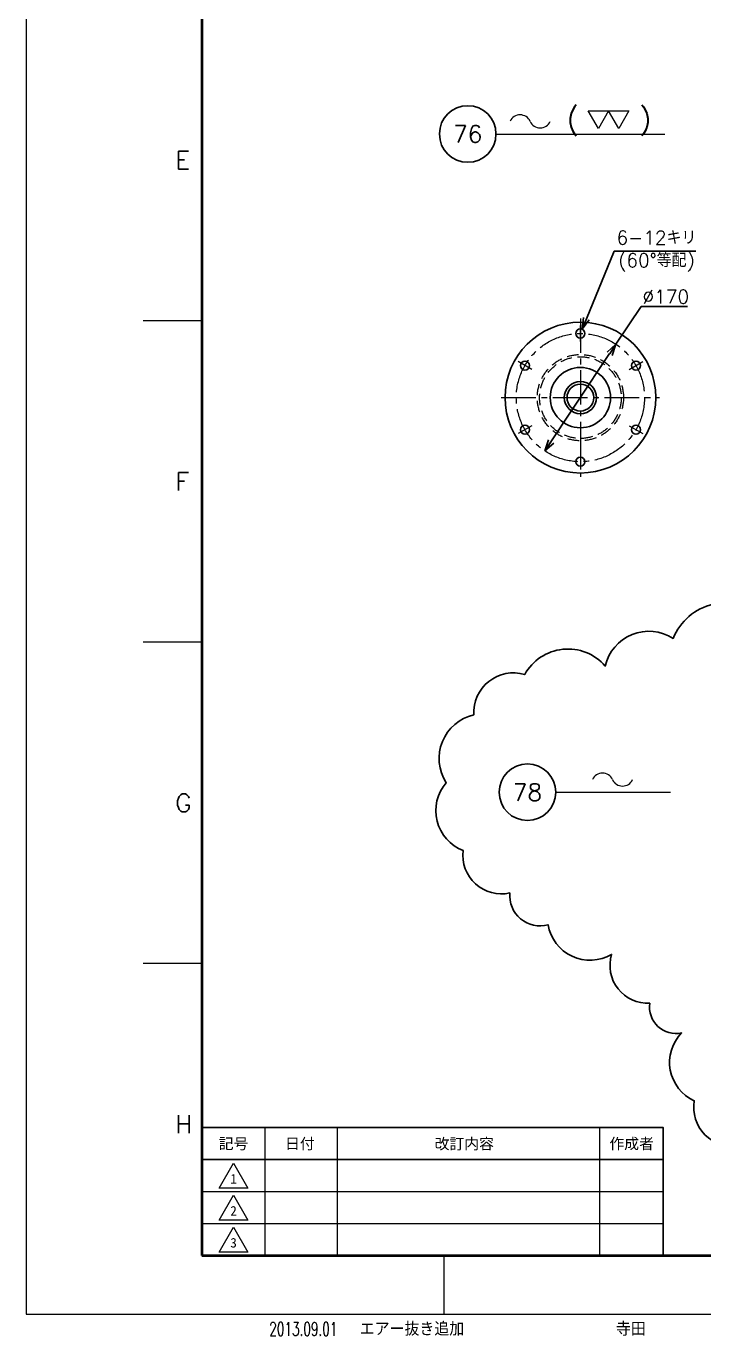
# Model space of a CAD drawing. Header units: millimetres. Extents: x 0 to 4969, y -29 to 3498.
# Drawn here: x 0 to 899, y -29 to 1707 of the extents above; entities that cross this region are included whole.
import ezdxf
from ezdxf import colors
from ezdxf.entities.mleader import LeaderData, LeaderLine
from ezdxf.enums import TextEntityAlignment as Align
from ezdxf.math import Vec2, Vec3

# ---------------------------------------------------------------- set-up
doc = ezdxf.new("R2010")
doc.units = ezdxf.units.MM
doc.header["$LTSCALE"] = 2.4
doc.header["$PDMODE"] = 99
doc.header["$PDSIZE"] = 1
doc.linetypes.add('CENTER2', pattern=[28.575, 19.05, -3.175, 3.175, -3.175])
doc.linetypes.add('HIDDEN', pattern=[9.525, 6.35, -3.175])
for name, color, linetype, lineweight in [('04_HIDDEN', 2, 'HIDDEN', 13), ('05_CENTER', 4, 'CENTER2', 13), ('07_TEXT', 3, 'Continuous', 13), ('08_DIM', 3, 'Continuous', 13), ('90_FRAME', 5, 'Continuous', 35)]:
    doc.layers.add(name, color=color, linetype=linetype, lineweight=lineweight)
doc.layers.add('91_BLANK', color=5, linetype='Continuous', lineweight=0, plot=False)
doc.styles.add('KSS_TXT', font='txt.shx', dxfattribs={"bigfont": 'extfont2.shx'})
doc.styles.add('MS_G', font='MS Gothic.ttf')
doc.styles.get("Standard").update_dxf_attribs({"font": 'txt.shx', "bigfont": 'extfont2.shx'})
doc.styles.add('表題用', font='MS PGothic.ttf')
doc.dimstyles.new('KSS_DIM$3', dxfattribs={"dimscale": 6, "dimtxt": 3, "dimasz": 2.5, "dimexe": 1.25, "dimexo": 0.625, "dimtad": 1, "dimtih": 1, "dimtoh": 1, "dimdsep": 46, "dimtxsty": 'KSS_TXT', "dimblk": 'OPEN30', "dimcen": 0, "dimazin": 2, "dimtfac": 0.75, "dimtofl": 0, "dimtmove": 0, "dimatfit": 3, "dimldrblk": 'OPEN30', "dimfxl": 1.25, "dimtolj": 1, "dimarcsym": 0})

# ---------------------------------------------------------------- blocks, each defined once
blk = doc.blocks.new('AM_BALLOON1')
at = {"transparency": 16777216}
blk.add_circle((0, 0), 5, dxfattribs=at)
blk.add_attdef('B_NUMBER', text='', height=3, dxfattribs=at).set_placement((0, 0), align=Align.MIDDLE_CENTER)
blk = doc.blocks.new('_OPEN')
at = {"color": 0, "linetype": 'ByBlock'}
for p, q in [((-1, 0.17), (0, 0)), ((0, 0), (-1, -0.17)), ((0, 0), (-1, 0))]:
    blk.add_line(p, q, dxfattribs=at)
blk = doc.blocks.new('p1ba05')
for centre, start, end in [((-2.95, 0.29), 24.2276, 155.5758), ((0, 1.62), 204.2276, 335.5758)]:
    blk.add_arc(centre, 1.62, start, end)
blk = doc.blocks.new('p1ba02')
for p, q in [((-1.5, 2.6), (1.5, 2.6)), ((0, 0), (-1.5, 2.6)), ((1.5, 2.6), (0, 0)), ((3, 0), (1.5, 2.6)), ((1.5, 2.6), (4.5, 2.6)), ((4.5, 2.6), (3, 0))]:
    blk.add_line(p, q)
blk = doc.blocks.new('_Open30')
at = {"color": 0, "linetype": 'ByBlock', "lineweight": -2}
for p, q in [((-1, 0.27), (0, 0)), ((0, 0), (-1, -0.27)), ((0, 0), (-1, 0))]:
    blk.add_line(p, q, dxfattribs=at)
blk = doc.blocks.new('*D180')
at = {"layer": '08_DIM', "color": 0, "lineweight": -2, "transparency": 16777216}
for p, q in [((815.8, 1335.9), (782.3, 1285.6)), ((877.3, 1335.9), (815.8, 1335.9)), ((688, 1144.2), (773.9, 1273.2))]:
    blk.add_line(p, q, dxfattribs=at)
at = {"layer": 'Defpoints', "color": 0, "transparency": 16777216}
for p in [(782.3, 1285.6), (688, 1144.2)]:
    blk.add_point(p, dxfattribs=at)
at = {"layer": '08_DIM', "color": 0, "lineweight": -2, "transparency": 16777216, "xscale": 15, "yscale": 15, "zscale": 15}
for p, rotation in [((782.3, 1285.6), 56.30946448957229), ((688, 1144.2), 236.3094644895723)]:
    blk.add_blockref('_Open30', p, dxfattribs=dict(at, rotation=rotation))
at = {"layer": '08_DIM', "color": 0, "transparency": 16777216, "insert": (848.4, 1348.7), "char_height": 18, "attachment_point": 5, "style": 'KSS_TXT'}
blk.add_mtext('\\A1;%%C170', dxfattribs=at)
blk = doc.blocks.new('*D181')
at = {"layer": '08_DIM', "color": 0, "lineweight": -2, "transparency": 16777216}
for p, q in [((779.8, 1409), (743.1, 1319.4)), ((888.4, 1409), (779.8, 1409))]:
    blk.add_line(p, q, dxfattribs=at)
at = {"layer": 'Defpoints', "color": 0, "transparency": 16777216}
for p in [(737.4, 1305.5), (732.8, 1294.4)]:
    blk.add_point(p, dxfattribs=at)
at = {"layer": '08_DIM', "color": 0, "lineweight": -2, "transparency": 16777216, "xscale": 15, "yscale": 15, "zscale": 15, "rotation": 247.7280618630322}
blk.add_blockref('_Open30', (737.4, 1305.5), dxfattribs=at)
at = {"layer": '08_DIM', "color": 0, "transparency": 16777216, "insert": (836, 1409), "char_height": 18, "attachment_point": 5, "style": 'KSS_TXT'}
blk.add_mtext('\\A1;6-12キリ\\P(60°等配)', dxfattribs=at)

msp = doc.modelspace()

# ---------------------------------------------------------------- linework, layer by layer
at = {"color": 1}
msp.add_lwpolyline([(945.266, 223.635, -0.52056705), (886.202, 282.678, -0.52056705), (869.326, 372.649, -0.52056705), (827.138, 412.011, -0.52056705), (776.511, 476.677, -0.52056705), (692.133, 516.04, -0.52056705), (641.507, 558.213, -0.52056705), (579.63, 614.445, -0.52056705), (557.129, 704.416, -0.52056705), (593.693, 794.387, -0.52056705), (661.195, 847.807, -0.52056705), (768.073, 859.053, -0.52056705), (858.076, 895.604, -0.52056705), (979.017, 923.72, -0.52056705)], format="xyb", dxfattribs=at)
at = {"color": 0}
for centre, radius in [((735.115, 1214.917), 100), ((735.115, 1299.917), 6), ((661.503, 1257.417), 6), ((735.115, 1214.917), 40), ((808.728, 1257.417), 6), ((735.115, 1214.917), 21.35), ((735.115, 1214.917), 17.75), ((661.503, 1172.417), 6), ((808.728, 1172.417), 6), ((735.115, 1129.917), 6)]:
    msp.add_circle(centre, radius, dxfattribs=at)
at = {"layer": '04_HIDDEN'}
for radius in [57.15, 54.15]:
    msp.add_circle((735.115, 1214.917), radius, dxfattribs=at)
at = {"layer": '05_CENTER'}
for p, q in [((735.115, 1319.917), (735.115, 1109.917)), ((735.115, 1289.459), (735.115, 1310.375)), ((670.56, 1252.188), (652.446, 1262.646)), ((799.671, 1252.188), (817.785, 1262.646)), ((630.115, 1214.917), (840.115, 1214.917)), ((670.56, 1177.646), (652.446, 1167.188)), ((799.671, 1177.646), (817.785, 1167.188)), ((735.115, 1140.375), (735.115, 1119.459))]:
    msp.add_line(p, q, dxfattribs=at)
msp.add_circle((735.115, 1214.917), 85, dxfattribs=at)
at = {"layer": '08_DIM'}
for p, q in [((623.179, 1564.351), (846.95, 1564.351)), ((702.401, 691.7), (854.463, 691.7))]:
    msp.add_line(p, q, dxfattribs=at)
at = {"layer": '90_FRAME', "color": 4, "lineweight": 13}
for p, q in [((233.075, 1316.602), (155.304, 1316.602)), ((233.075, 890.619), (155.304, 890.619)), ((233.075, 464.636), (155.304, 464.636)), ((554.252, 0), (554.252, 77.424))]:
    msp.add_line(p, q, dxfattribs=at)
at = {"layer": '90_FRAME', "color": 0, "lineweight": 13}
for p, q in [((317.075, 77.424), (317.075, 247.138)), ((413.075, 77.424), (413.075, 247.138)), ((761.075, 77.424), (761.075, 247.138)), ((233.075, 162.281), (845.075, 162.281)), ((233.075, 119.852), (845.075, 119.852))]:
    msp.add_line(p, q, dxfattribs=at)
at = {"layer": '90_FRAME', "color": 0, "lineweight": 25}
msp.add_line((233.075, 204.71), (845.075, 204.71), dxfattribs=at)
at = {"layer": '90_FRAME'}
msp.add_lwpolyline([(233.075, 77.424), (4891.434, 77.424), (4891.434, 3407.747), (233.075, 3407.747)], close=True, dxfattribs=at)
at = {"layer": '90_FRAME', "color": 0, "lineweight": 25}
msp.add_lwpolyline([(233.075, 77.424), (845.075, 77.424), (845.075, 247.138), (233.075, 247.138)], close=True, dxfattribs=at)
at = {"layer": '90_FRAME', "color": 0, "lineweight": 13}
for points in [[(255.983, 166.787), (275.075, 199.857), (294.168, 166.787), (255.983, 166.787)], [(255.983, 124.359), (275.075, 157.429), (294.168, 124.359), (255.983, 124.359)], [(255.983, 81.93), (275.075, 115), (294.168, 81.93), (255.983, 81.93)]]:
    msp.add_lwpolyline(points, dxfattribs=at)
at = {"layer": '91_BLANK'}
msp.add_lwpolyline([(0, 0), (4969.205, 0), (4969.205, 3497.519), (0, 3497.519)], close=True, dxfattribs=at)

# ---------------------------------------------------------------- block references
at = {"layer": '08_DIM', "xscale": 9, "yscale": 9, "zscale": 9}
for name, p in [('p1ba05', (681.727, 1572.557)), ('p1ba02', (759.005, 1571.505)), ('p1ba05', (790.945, 699.906))]:
    msp.add_blockref(name, p, dxfattribs=at)

# ---------------------------------------------------------------- texts
at = {"layer": '07_TEXT', "style": 'KSS_TXT'}
msp.add_text('(   )', height=27, dxfattribs=at).set_placement((716.876, 1570.828))
at = {"layer": '90_FRAME', "color": 0, "lineweight": 13, "style": 'KSS_TXT'}
for s, p in [('E', (197.744, 1529.594)), ('F', (197.744, 1103.611)), ('G', (197.744, 677.627)), ('H', (197.744, 251.644))]:
    msp.add_text(s, height=24, dxfattribs=at).set_placement(p, align=Align.MIDDLE_LEFT)
at = {"layer": '90_FRAME', "color": 0, "style": '表題用'}
for s, p in [('記号', (275.075, 225.924)), ('日付', (363.015, 225.924)), ('作成者', (803.075, 225.924))]:
    msp.add_text(s, height=14.4, dxfattribs=at).set_placement(p, align=Align.MIDDLE_CENTER)
msp.add_text('改訂内容', height=14.4, dxfattribs=at).set_placement((581.075, 225.924), align=Align.MIDDLE)
at = {"layer": '90_FRAME', "color": 0, "lineweight": 13, "style": 'MS_G'}
for s, p in [('1', (275.075, 179.252)), ('2', (275.075, 136.824)), ('3', (275.075, 94.395))]:
    msp.add_text(s, height=12.729, dxfattribs=at).set_placement(p, align=Align.MIDDLE)
at = {"layer": '90_FRAME', "color": 3, "lineweight": 13, "width": 0.65}
msp.add_text('2013.09.01', height=18, dxfattribs=at).set_placement((322.452, -28.798))
at = {"layer": '90_FRAME', "color": 3, "lineweight": 13}
for s, p in [('エアー抜き追加', (442.402, -28.798)), ('寺田', (782.221, -28.798))]:
    msp.add_text(s, height=18, dxfattribs=at).set_placement(p)

# ---------------------------------------------------------------- dimensions: what is measured, and where the dimension line sits
at = {"layer": '08_DIM'}
dim = msp.add_diameter_dim_2p(p1=(732.841, 1294.364), p2=(737.39, 1305.469), text='6-<>', dimstyle='KSS_DIM$3', override={"dimpost": '<>キリ\\X(60°等配)'}, dxfattribs=at)
dim.commit()
dim.dimension.update_dxf_attribs({"geometry": '*D181', "text_midpoint": (835.957, 1409.008), "dimtype": 163})
dim = msp.add_diameter_dim_2p(p1=(687.965, 1144.193), p2=(782.266, 1285.641), dimstyle='KSS_DIM$3', override={"dimpost": '%%C<>', "dimtix": 1, "dimatfit": 2}, dxfattribs=at)
dim.commit()
dim.dimension.update_dxf_attribs({"geometry": '*D180', "text_midpoint": (848.421, 1335.936), "dimtype": 163})

# ---------------------------------------------------------------- leaders
ml = msp.add_multileader_block('Standard', dxfattribs=at)
ml.set_content('AM_BALLOON1', color=256, scale=7.5)
ml.set_attribute('B_NUMBER', '74', width=0)
ml.set_leader_properties(color=256, linetype='ByLayer', lineweight=-1)
ml.set_arrow_properties(name='OPEN')
ml.build(insert=Vec2(0, 0))
ml.multileader.update_dxf_attribs({"leader_type": 0, "has_dogleg": 0, "text_right_attachment_type": 6, "dogleg_length": 0, "arrow_head_size": 15, "scale": 2.5, "block_connection_type": 1})
ctx = ml.context
ctx.base_point, ctx.scale, ctx.char_height, ctx.arrow_head_size, ctx.landing_gap_size, ctx.plane_origin = Vec3(2653.823, 3258.312), 2.5, 30, 15, 15, Vec3(2653.823, 3258.312)
ctx.right_attachment, ctx.attachment_type = 6, 1
notes = []
notes.append((ctx, [(0, (0, 0, 0), (0, 0), (1, 0), 1, [])]))
ctx.block.insert = Vec3(2653.823, 3258.312)
ml = msp.add_multileader_block('Standard', dxfattribs=at)
ml.set_content('AM_BALLOON1', color=256, scale=7.5)
ml.set_attribute('B_NUMBER', '73', width=0)
ml.set_leader_properties(color=256, linetype='ByLayer', lineweight=-1)
ml.set_arrow_properties(name='OPEN')
ml.build(insert=Vec2(0, 0))
ml.multileader.update_dxf_attribs({"leader_type": 0, "has_dogleg": 0, "text_right_attachment_type": 6, "dogleg_length": 0, "arrow_head_size": 15, "scale": 2.5, "block_connection_type": 1})
ctx = ml.context
ctx.base_point, ctx.scale, ctx.char_height, ctx.arrow_head_size, ctx.landing_gap_size, ctx.plane_origin = Vec3(591.497, 3205.066), 2.5, 30, 15, 15, Vec3(591.497, 3205.066)
ctx.right_attachment, ctx.attachment_type = 6, 1
notes.append((ctx, [(0, (0, 0, 0), (0, 0), (1, 0), 1, [])]))
ctx.block.insert = Vec3(591.497, 3205.066)
ml = msp.add_multileader_block('Standard', dxfattribs=at)
ml.set_content('AM_BALLOON1', color=256, scale=7.5)
ml.set_attribute('B_NUMBER', '75', width=0)
ml.set_leader_properties(color=256, linetype='ByLayer', lineweight=-1)
ml.set_arrow_properties(name='OPEN')
ml.build(insert=Vec2(0, 0))
ml.multileader.update_dxf_attribs({"leader_type": 0, "has_dogleg": 0, "text_right_attachment_type": 6, "dogleg_length": 0, "arrow_head_size": 15, "scale": 2.5, "block_connection_type": 1})
ctx = ml.context
ctx.base_point, ctx.scale, ctx.char_height, ctx.arrow_head_size, ctx.landing_gap_size, ctx.plane_origin = Vec3(2653.823, 2359.731), 2.5, 30, 15, 15, Vec3(2653.823, 2359.731)
ctx.right_attachment, ctx.attachment_type = 6, 1
notes.append((ctx, [(0, (0, 0, 0), (0, 0), (1, 0), 1, [])]))
ctx.block.insert = Vec3(2653.823, 2359.731)
ml = msp.add_multileader_block('Standard', dxfattribs=at)
ml.set_content('AM_BALLOON1', color=256, scale=7.5)
ml.set_attribute('B_NUMBER', '76', width=0)
ml.set_leader_properties(color=256, linetype='ByLayer', lineweight=-1)
ml.set_arrow_properties(name='OPEN')
ml.build(insert=Vec2(0, 0))
ml.multileader.update_dxf_attribs({"leader_type": 0, "has_dogleg": 0, "text_right_attachment_type": 6, "dogleg_length": 0, "arrow_head_size": 15, "scale": 2.5, "block_connection_type": 1})
ctx = ml.context
ctx.base_point, ctx.scale, ctx.char_height, ctx.arrow_head_size, ctx.landing_gap_size, ctx.plane_origin = Vec3(585.626, 1564.4), 2.5, 30, 15, 15, Vec3(585.626, 1564.4)
ctx.right_attachment, ctx.attachment_type = 6, 1
notes.append((ctx, [(0, (0, 0, 0), (0, 0), (1, 0), 1, [])]))
ctx.block.insert = Vec3(585.626, 1564.4)
ml = msp.add_multileader_block('Standard', dxfattribs=at)
ml.set_content('AM_BALLOON1', color=256, scale=7.5)
ml.set_attribute('B_NUMBER', '80', width=0)
ml.set_leader_properties(color=256, linetype='ByLayer', lineweight=-1)
ml.set_arrow_properties(name='OPEN')
ml.build(insert=Vec2(0, 0))
ml.multileader.update_dxf_attribs({"leader_type": 0, "has_dogleg": 0, "text_right_attachment_type": 6, "dogleg_length": 0, "arrow_head_size": 15, "scale": 2.5, "block_connection_type": 1})
ctx = ml.context
ctx.base_point, ctx.scale, ctx.char_height, ctx.arrow_head_size, ctx.landing_gap_size, ctx.plane_origin = Vec3(3078.429, 768.912), 2.5, 30, 15, 15, Vec3(3078.429, 768.912)
ctx.right_attachment, ctx.attachment_type = 6, 1
notes.append((ctx, [(0, (0, 0, 0), (0, 0), (1, 0), 1, [])]))
ctx.block.insert = Vec3(3078.429, 768.912)
ml = msp.add_multileader_block('Standard', dxfattribs=at)
ml.set_content('AM_BALLOON1', color=256, scale=7.5)
ml.set_attribute('B_NUMBER', '78', width=0)
ml.set_leader_properties(color=256, linetype='ByLayer', lineweight=-1)
ml.set_arrow_properties(name='OPEN')
ml.build(insert=Vec2(0, 0))
ml.multileader.update_dxf_attribs({"leader_type": 0, "has_dogleg": 0, "text_right_attachment_type": 6, "dogleg_length": 0, "arrow_head_size": 15, "scale": 2.5, "block_connection_type": 1})
ctx = ml.context
ctx.base_point, ctx.scale, ctx.char_height, ctx.arrow_head_size, ctx.landing_gap_size, ctx.plane_origin = Vec3(664.848, 691.749), 2.5, 30, 15, 15, Vec3(664.848, 691.749)
ctx.right_attachment, ctx.attachment_type = 6, 1
notes.append((ctx, [(0, (0, 0, 0), (0, 0), (1, 0), 1, [])]))
ctx.block.insert = Vec3(664.848, 691.749)
ml = msp.add_multileader_block('Standard', dxfattribs=at)
ml.set_content('AM_BALLOON1', color=256, scale=7.5)
ml.set_attribute('B_NUMBER', '79', width=0)
ml.set_leader_properties(color=256, linetype='ByLayer', lineweight=-1)
ml.set_arrow_properties(name='OPEN')
ml.build(insert=Vec2(0, 0))
ml.multileader.update_dxf_attribs({"leader_type": 0, "has_dogleg": 0, "text_right_attachment_type": 6, "dogleg_length": 0, "arrow_head_size": 15, "scale": 2.5, "block_connection_type": 1})
ctx = ml.context
ctx.base_point, ctx.scale, ctx.char_height, ctx.arrow_head_size, ctx.landing_gap_size, ctx.plane_origin = Vec3(1884.076, 691.749), 2.5, 30, 15, 15, Vec3(1884.076, 691.749)
ctx.right_attachment, ctx.attachment_type = 6, 1
notes.append((ctx, [(0, (0, 0, 0), (0, 0), (1, 0), 1, [])]))
ctx.block.insert = Vec3(1884.076, 691.749)
for ctx, leaders in notes:
    for number, flags, end, landing, length, lines in leaders:
        leader = LeaderData()
        leader.index, (leader.has_last_leader_line, leader.has_dogleg_vector, leader.attachment_direction) = number, flags
        leader.last_leader_point, leader.dogleg_vector, leader.dogleg_length = Vec3(end), Vec3(landing), length
        for number, points, colour, breaks in lines:
            line = LeaderLine()
            line.index, line.vertices, line.color, line.breaks = number, Vec3.list(points), colors.encode_raw_color(colour), breaks
            leader.lines.append(line)
        ctx.leaders.append(leader)

doc.saveas('drawing.dxf')
